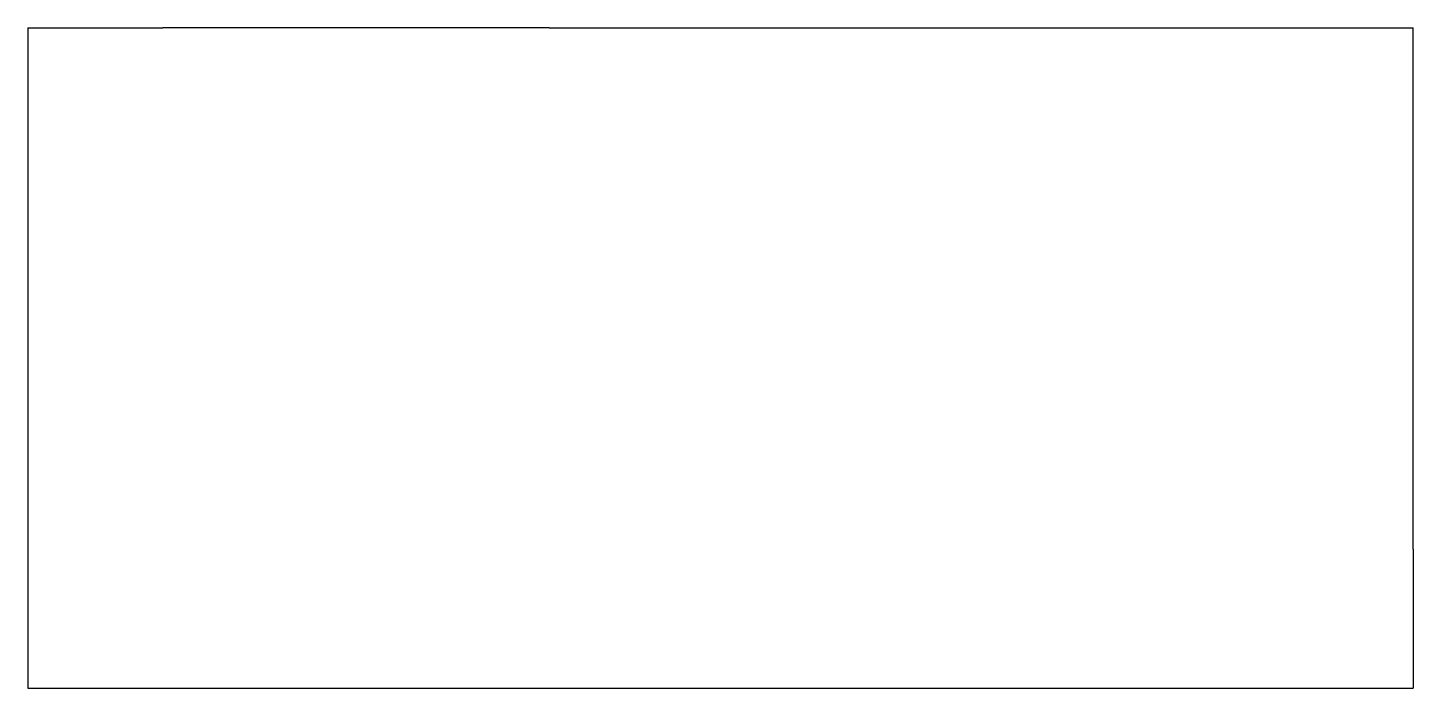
# Model space of a CAD drawing. Extents: x -30.7 to 57.3, y -21 to 21.
import ezdxf

# ---------------------------------------------------------------- set-up
doc = ezdxf.new("R2010")
doc.units = 0
doc.layers.get('0').update_dxf_attribs({"linetype": 'continuous'})

# ---------------------------------------------------------------- blocks, each defined once
blk = doc.blocks.new('BODY072')
at = {"color": 0}
for p, q in [((-30.749, 20.964), (-30.749, 12.39)), ((-30.749, 20.964), (-22.175, 20.964)), ((2.375, 20.964), (-22.175, 20.964)), ((2.375, 20.964), (57.251, 20.964)), ((57.251, 12.426), (57.251, 20.964)), ((-30.749, 12.39), (-30.749, -12.16)), ((57.251, -12.124), (57.251, 12.426)), ((-30.749, -12.16), (-30.749, -20.964)), ((57.251, -12.124), (57.251, -20.964)), ((-30.749, -20.964), (-22.175, -20.964)), ((-22.175, -20.964), (2.375, -20.964)), ((2.375, -20.964), (57.251, -20.964))]:
    blk.add_line(p, q, dxfattribs=at)

msp = doc.modelspace()

# ---------------------------------------------------------------- block references
at = {"color": 0}
msp.add_blockref('BODY072', (0, 0), dxfattribs=at)

doc.saveas('drawing.dxf')
